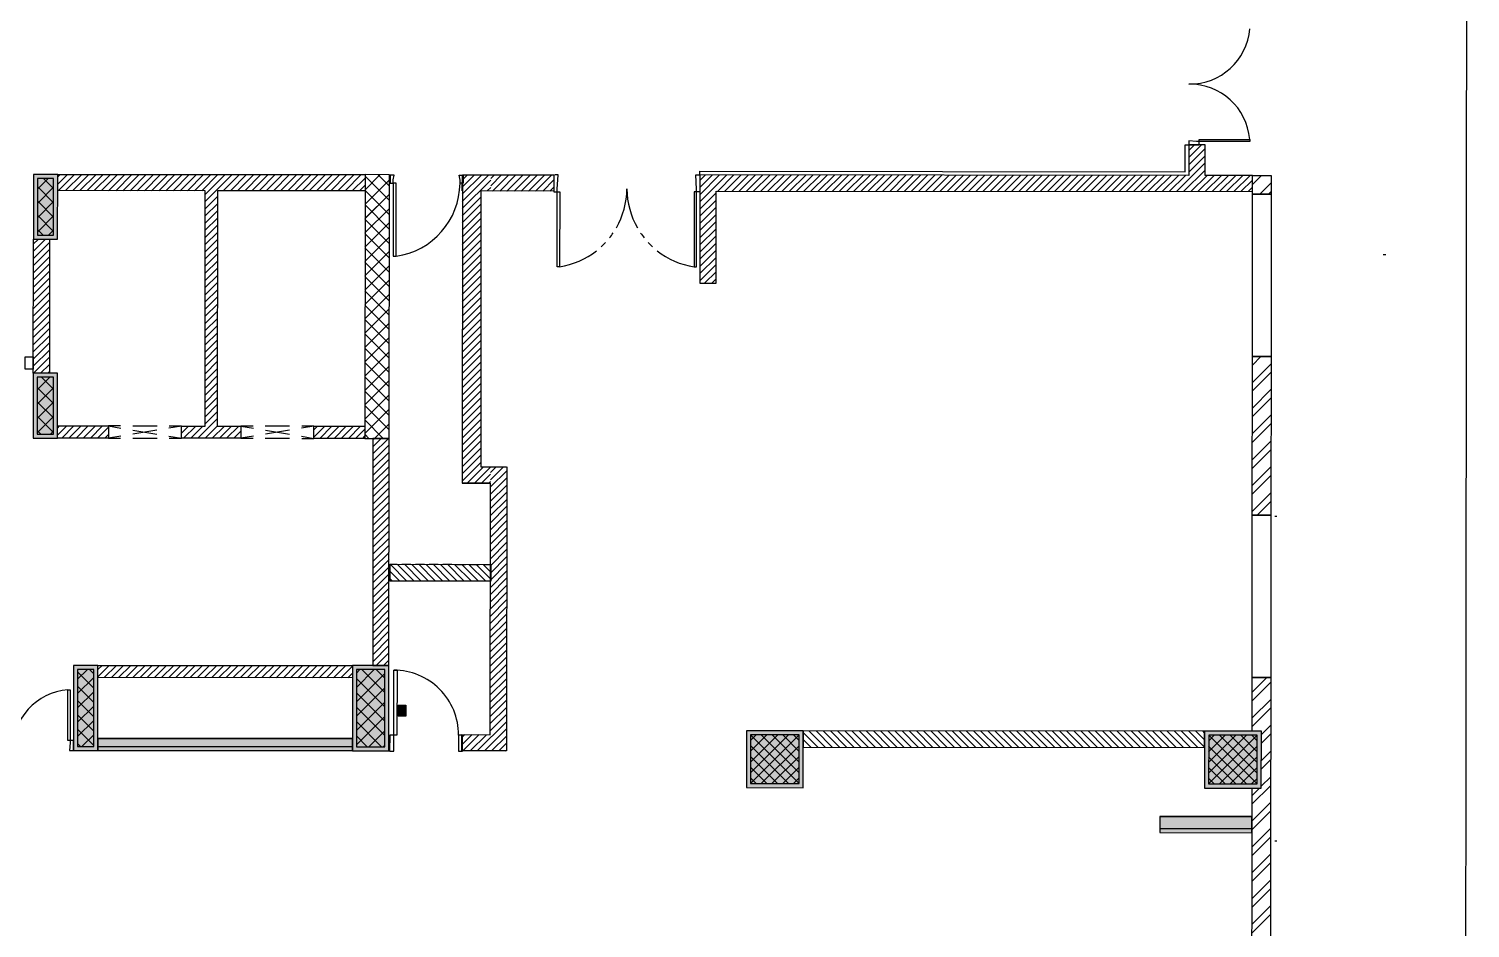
# Model space of a CAD drawing. Extents: x -957 to 3394, y -3 to 3008.
# Drawn here: x 2695 to 3394, y 437 to 873 of the extents above; entities that cross this region are included whole.
import ezdxf

# ---------------------------------------------------------------- set-up
doc = ezdxf.new("R2010")
doc.units = 0
doc.header["$MEASUREMENT"] = 0
for name, color, linetype in [('PDF_DOOR', 7, 'CONTINUOUS'), ('PDF_DOORS_SECTION', 7, 'CONTINUOUS'), ('PDF_ELEVATION_5_LIGHT', 7, 'CONTINUOUS'), ('PDF_ELEVATION_HIDDEN', 7, 'CONTINUOUS'), ('PDF_FRAMING-COLUMN', 7, 'CONTINUOUS'), ('PDF_FRAMING-COLUMN_HATCH', 7, 'CONTINUOUS'), ('PDF_FSM-PODIUM-FRAMING_-_S', 7, 'CONTINUOUS'), ('PDF_HATCH', 7, 'CONTINUOUS'), ('PDF_HATCH_-_AAC', 7, 'CONTINUOUS'), ('PDF_HATCH_-_BRICK_WALL', 7, 'CONTINUOUS'), ('PDF_I-DOOR', 7, 'CONTINUOUS'), ('PDF_I-DOOR-OPEN', 7, 'CONTINUOUS'), ('PDF_I-WALL-JAMB', 7, 'CONTINUOUS'), ('PDF_ID_FINISH_LINE', 7, 'CONTINUOUS'), ('PDF_SHREM-CAD_6_CABLE', 7, 'CONTINUOUS'), ('PDF_STAIRCASE', 7, 'CONTINUOUS'), ('PDF_TEMPLATE', 7, 'CONTINUOUS'), ('PDF_TRI_ARC-KQ_DOOR___WIND', 7, 'CONTINUOUS'), ('PDF_TRI_ARC-KQ_EQUIPMENT', 7, 'CONTINUOUS'), ('PDF_WALL', 7, 'CONTINUOUS')]:
    doc.layers.add(name, color=color, linetype=linetype)

msp = doc.modelspace()

# ---------------------------------------------------------------- linework, layer by layer
at = {"layer": 'PDF_DOOR'}
for points in [[(3287.11, 819.09, 0.393896), (3257.64, 845.91, 0.393896), (3287.16, 872.68)], [(2713.89, 552.38, 0.393896), (2687.07, 522.9, 0.393896), (2660.3, 552.42)]]:
    msp.add_lwpolyline(points, format="xyb", dxfattribs=at)
for points in [[(3257.61, 816.41), (3262.53, 816.4), (3262.53, 818.03), (3261.36, 818.03), (3257.61, 818.38)], [(3262.53, 819.11), (3287.11, 819.09), (3287.11, 818.01), (3262.53, 818.03)], [(2870.18, 801.78), (2870.18, 797.84), (2871.67, 797.84), (2871.67, 799.42), (2872.15, 801.77)], [(2871.67, 797.84), (2871.64, 762.44), (2873.1, 762.44), (2873.13, 797.84)], [(2905.58, 801.75), (2905.58, 797.81), (2904.08, 797.81), (2904.08, 799.39), (2903.61, 801.75)], [(2713.87, 527.8), (2713.89, 552.38), (2714.98, 552.38), (2714.95, 527.8)], [(2716.57, 522.88), (2716.58, 527.79), (2714.95, 527.8), (2714.95, 526.63), (2714.6, 522.88)]]:
    msp.add_lwpolyline(points, close=True, dxfattribs=at)
msp.add_arc((2867.95, 798.21), 36.13, 278.19219, 359.37345, dxfattribs=at)
at = {"layer": 'PDF_DOORS_SECTION'}
for points in [[(3299.34, 636.44), (3300.33, 636.44)], [(3299.21, 479.12), (3300.19, 479.12)]]:
    msp.add_lwpolyline(points, dxfattribs=at)
at = {"layer": 'PDF_ELEVATION_5_LIGHT'}
for points in [[(3288.46, 792.53), (3297.51, 792.52), (3297.44, 713.8), (3288.4, 713.81)], [(3288.33, 637.02), (3297.38, 637.01), (3297.31, 558.29), (3288.26, 558.3)], [(2851.87, 528.66), (2728.37, 528.77)], [(2851.87, 524.73), (2728.37, 524.84)], [(2851.86, 522.76), (2728.37, 522.87)]]:
    msp.add_lwpolyline(points, close=True, dxfattribs=at)
at = {"layer": 'PDF_ELEVATION_5_LIGHT', "color": 7}
for points in [[(2728.37, 528.77), (2728.37, 522.87), (2851.86, 522.76), (2851.87, 528.66)], [(2728.37, 528.77), (2728.37, 522.87), (2851.86, 522.76), (2851.87, 528.66)], [(3243.56, 483.1), (3288.2, 483.06), (3288.21, 490.93), (3243.57, 490.96)]]:
    msp.add_lwpolyline(points, close=True, dxfattribs=at)
at = {"layer": 'PDF_ELEVATION_5_LIGHT'}
for points in [[(3243.57, 490.96), (3288.21, 490.93)], [(3243.56, 485.06), (3288.2, 485.03)], [(3243.56, 483.1), (3288.2, 483.06)]]:
    msp.add_lwpolyline(points, dxfattribs=at)
at = {"layer": 'PDF_ELEVATION_5_LIGHT', "color": 7}
for points in [[(2728.37, 528.77), (2728.37, 522.87), (2851.87, 528.66), (2851.86, 522.76)], [(2728.37, 528.77), (2728.37, 522.87), (2851.87, 528.66), (2851.86, 522.76)], [(3243.56, 483.1), (3288.2, 483.06), (3243.57, 490.96), (3288.21, 490.93)]]:
    msp.add_solid(points, dxfattribs=at)
at = {"layer": 'PDF_ELEVATION_HIDDEN'}
for points in [[(2739.47, 680.18), (2733.57, 680.18), (2733.56, 674.29), (2739.46, 674.28)], [(2733.57, 680.18), (2739.63, 679.17)], [(2757.17, 680.16), (2745.37, 680.17)], [(2745.44, 678.19), (2757.08, 676.24)], [(2757.08, 678.18), (2745.44, 676.25)], [(2768.96, 680.15), (2762.9, 679.15)], [(2763.06, 674.26), (2768.96, 674.25), (2768.96, 680.15), (2763.07, 680.16)], [(2803.67, 680.12), (2797.77, 680.13), (2797.77, 674.23), (2803.67, 674.23)], [(2797.77, 680.13), (2803.83, 679.11)], [(2821.37, 680.11), (2809.57, 680.12)], [(2833.17, 680.1), (2827.11, 679.09)], [(2827.27, 674.2), (2833.17, 674.2), (2833.17, 680.1), (2827.27, 680.1)], [(2739.62, 675.29), (2733.56, 674.29)], [(2745.36, 674.28), (2757.16, 674.26)], [(2762.9, 675.27), (2768.96, 674.25)], [(2803.83, 675.23), (2797.77, 674.23)], [(2809.57, 674.22), (2821.37, 674.21)], [(2809.65, 678.14), (2821.29, 676.19)], [(2821.29, 678.13), (2809.65, 676.2)], [(2827.11, 675.21), (2833.16, 674.2)]]:
    msp.add_lwpolyline(points, dxfattribs=at)
at = {"layer": 'PDF_FRAMING-COLUMN'}
for points in [[(2708.91, 770.67), (2708.94, 802.13), (2697.14, 802.14), (2697.12, 770.68)], [(2706.95, 772.63), (2706.97, 800.16), (2699.11, 800.17), (2699.08, 772.64)], [(2708.83, 674.31), (2708.86, 705.77), (2697.06, 705.78), (2697.03, 674.32)], [(2706.87, 676.27), (2706.89, 703.81), (2699.02, 703.81), (2699, 676.28)], [(2716.6, 564.17), (2716.57, 522.88), (2728.37, 522.87), (2728.4, 564.16)], [(2718.57, 562.21), (2718.54, 524.84), (2726.4, 524.84), (2726.43, 562.2)], [(2851.86, 522.76), (2869.56, 522.75), (2869.6, 564.04), (2851.9, 564.06)], [(2851.86, 522.76), (2869.56, 522.75), (2869.6, 564.04), (2851.9, 564.06)], [(2853.83, 524.73), (2867.6, 524.72), (2867.63, 562.08), (2853.87, 562.09)], [(2853.83, 524.73), (2867.6, 524.72), (2867.63, 562.08), (2853.86, 562.09)], [(3042.99, 504.9), (3070.53, 504.88), (3070.55, 532.41), (3043.02, 532.43)], [(3265.21, 504.71), (3292.74, 504.69), (3292.76, 532.22), (3265.23, 532.24)], [(3044.96, 506.87), (3068.56, 506.85), (3068.58, 530.44), (3044.98, 530.46)], [(3267.18, 506.68), (3290.78, 506.66), (3290.8, 530.25), (3267.2, 530.27)]]:
    msp.add_lwpolyline(points, close=True, dxfattribs=at)
at = {"layer": 'PDF_FRAMING-COLUMN_HATCH'}
for points in [[(2699.1, 795.04), (2704.23, 800.17)], [(2702.11, 800.17), (2706.97, 795.3)], [(2857.99, 787.71), (2869.8, 799.5)], [(2857.99, 787.71), (2869.8, 799.5)], [(2858, 801.62), (2858.39, 802)], [(2858, 794.67), (2865.34, 802)], [(2858, 801.62), (2858.39, 802)], [(2858, 794.67), (2865.34, 802)], [(2858, 801.3), (2869.79, 789.5)], [(2858, 801.3), (2869.79, 789.5)], [(2864.26, 802), (2869.8, 796.45)], [(2864.26, 802), (2869.8, 796.45)], [(2699.1, 796.22), (2706.96, 788.35)], [(2699.1, 788.09), (2706.97, 795.95)], [(2857.98, 780.76), (2869.79, 792.55)], [(2857.99, 780.76), (2869.79, 792.55)], [(2858, 794.35), (2869.79, 782.54)], [(2858, 794.35), (2869.79, 782.54)], [(2699.09, 781.14), (2706.96, 789)], [(2699.1, 789.27), (2706.96, 781.39)], [(2857.98, 773.81), (2869.79, 785.6)], [(2857.98, 773.81), (2869.79, 785.6)], [(2857.99, 787.4), (2869.78, 775.59)], [(2857.99, 787.4), (2869.78, 775.59)], [(2699.08, 774.19), (2706.96, 782.04)], [(2699.09, 782.31), (2706.95, 774.44)], [(2857.97, 766.86), (2869.78, 778.64)], [(2857.97, 766.86), (2869.78, 778.64)], [(2857.98, 780.45), (2869.77, 768.64)], [(2857.98, 780.45), (2869.77, 768.64)], [(2699.09, 775.36), (2701.81, 772.64)], [(2704.49, 772.64), (2706.95, 775.09)], [(2857.97, 759.9), (2869.78, 771.69)], [(2857.97, 759.9), (2869.78, 771.69)], [(2857.98, 773.49), (2869.77, 761.68)], [(2857.98, 773.49), (2869.77, 761.68)], [(2857.96, 752.95), (2869.77, 764.74)], [(2857.96, 752.95), (2869.77, 764.74)], [(2857.97, 766.54), (2869.76, 754.73)], [(2857.97, 766.54), (2869.76, 754.73)], [(2857.95, 746), (2869.76, 757.79)], [(2857.96, 746), (2869.76, 757.79)], [(2857.97, 759.59), (2869.76, 747.78)], [(2857.97, 759.59), (2869.76, 747.78)], [(2857.95, 739.04), (2869.76, 750.83)], [(2857.95, 739.04), (2869.76, 750.83)], [(2857.96, 752.64), (2869.75, 740.83)], [(2857.96, 752.64), (2869.75, 740.83)], [(2857.94, 732.09), (2869.75, 743.88)], [(2857.94, 732.09), (2869.75, 743.88)], [(2857.95, 745.68), (2869.74, 733.87)], [(2857.95, 745.68), (2869.74, 733.87)], [(2857.94, 725.14), (2869.75, 736.93)], [(2857.94, 725.14), (2869.75, 736.93)], [(2857.95, 738.73), (2869.74, 726.92)], [(2857.95, 738.73), (2869.74, 726.92)], [(2857.93, 718.19), (2869.74, 729.98)], [(2857.93, 718.19), (2869.74, 729.98)], [(2857.94, 731.78), (2869.73, 719.97)], [(2857.94, 731.78), (2869.73, 719.97)], [(2857.93, 711.23), (2869.73, 723.02)], [(2857.93, 711.23), (2869.73, 723.02)], [(2857.94, 724.83), (2869.73, 713.02)], [(2857.94, 724.83), (2869.73, 713.02)], [(2857.92, 704.28), (2869.73, 716.07)], [(2857.92, 704.28), (2869.73, 716.07)], [(2857.93, 717.87), (2869.72, 706.06)], [(2857.93, 717.87), (2869.72, 706.06)], [(2857.91, 697.33), (2869.72, 709.12)], [(2857.91, 697.33), (2869.72, 709.12)], [(2857.92, 710.92), (2869.71, 699.11)], [(2857.93, 710.92), (2869.71, 699.11)], [(2699.02, 697.71), (2705.13, 703.81)], [(2701.05, 703.81), (2706.89, 697.96)], [(2857.91, 690.38), (2869.72, 702.17)], [(2857.91, 690.38), (2869.72, 702.17)], [(2857.92, 703.97), (2869.71, 692.16)], [(2857.92, 703.97), (2869.71, 692.16)], [(2699.01, 690.75), (2706.89, 698.61)], [(2699.02, 698.88), (2706.88, 691.01)], [(2857.9, 683.42), (2869.71, 695.21)], [(2857.9, 683.42), (2869.71, 695.21)], [(2857.91, 697.01), (2869.7, 685.21)], [(2857.91, 697.01), (2869.7, 685.21)], [(2699.01, 691.93), (2706.87, 684.06)], [(2699.01, 683.8), (2706.88, 691.66)], [(2857.9, 676.47), (2869.71, 688.26)], [(2857.9, 676.47), (2869.7, 688.26)], [(2857.91, 690.06), (2869.7, 678.25)], [(2857.91, 690.06), (2869.7, 678.25)], [(2699, 676.85), (2706.87, 684.71)], [(2699.01, 684.98), (2706.87, 677.1)], [(2857.9, 683.11), (2866.82, 674.17)], [(2857.9, 683.11), (2866.82, 674.17)], [(2862.55, 674.17), (2869.7, 681.31)], [(2862.55, 674.17), (2869.7, 681.31)], [(2699, 678.02), (2700.74, 676.28)], [(2705.39, 676.28), (2706.87, 677.76)], [(2857.9, 676.16), (2859.87, 674.18)], [(2857.9, 676.16), (2859.87, 674.18)], [(2869.51, 674.17), (2869.69, 674.35)], [(2869.51, 674.17), (2869.69, 674.35)], [(2718.56, 557.44), (2723.33, 562.2)], [(2718.57, 561.01), (2726.43, 553.13)], [(2724.32, 562.2), (2726.43, 560.08)], [(2853.85, 546.52), (2867.63, 560.27)], [(2853.85, 546.52), (2867.63, 560.27)], [(2853.86, 560.42), (2855.53, 562.09)], [(2853.86, 560.42), (2855.53, 562.09)], [(2853.86, 553.47), (2862.48, 562.08)], [(2853.86, 553.47), (2862.48, 562.08)], [(2856.52, 562.09), (2867.62, 550.97)], [(2856.52, 562.09), (2867.62, 550.97)], [(2863.47, 562.08), (2867.63, 557.92)], [(2863.47, 562.08), (2867.63, 557.92)], [(2718.56, 550.49), (2726.43, 558.35)], [(2718.56, 554.05), (2726.42, 546.18)], [(2853.85, 539.57), (2867.62, 553.32)], [(2853.85, 539.57), (2867.62, 553.32)], [(2853.86, 557.79), (2867.62, 544.02)], [(2853.86, 557.79), (2867.61, 544.02)], [(2718.55, 543.54), (2726.43, 551.4)], [(2718.56, 547.1), (2726.42, 539.23)], [(2853.84, 532.61), (2867.62, 546.37)], [(2853.84, 532.61), (2867.62, 546.37)], [(2853.86, 550.84), (2867.61, 537.06)], [(2853.86, 550.84), (2867.61, 537.06)], [(2718.55, 536.59), (2726.42, 544.44)], [(2718.55, 540.15), (2726.41, 532.27)], [(2853.83, 525.66), (2867.61, 539.41)], [(2853.83, 525.66), (2867.61, 539.41)], [(2853.85, 543.89), (2867.6, 530.11)], [(2853.85, 543.89), (2867.6, 530.11)], [(2718.54, 529.63), (2726.41, 537.49)], [(2718.54, 533.19), (2726.4, 525.32)], [(2853.84, 536.93), (2866.04, 524.72)], [(2853.84, 536.93), (2866.04, 524.72)], [(2859.85, 524.72), (2867.61, 532.46)], [(2859.85, 524.72), (2867.6, 532.46)], [(2718.54, 526.24), (2719.94, 524.84)], [(2720.7, 524.84), (2726.41, 530.54)], [(2853.84, 529.98), (2859.09, 524.72)], [(2853.84, 529.98), (2859.09, 524.72)], [(2866.8, 524.72), (2867.6, 525.51)], [(2866.8, 524.72), (2867.6, 525.51)], [(3044.96, 506.87), (3068.58, 530.44)], [(3044.97, 517.29), (3058.15, 530.45)], [(3044.97, 512.08), (3063.37, 530.45)], [(3044.98, 527.72), (3047.72, 530.46)], [(3044.98, 522.51), (3052.94, 530.46)], [(3068.56, 506.85), (3044.98, 530.46)], [(3063.35, 506.85), (3044.98, 525.25)], [(3050.18, 506.86), (3068.58, 525.23)], [(3068.57, 512.06), (3050.2, 530.46)], [(3068.57, 517.27), (3055.41, 530.45)], [(3068.57, 522.49), (3060.63, 530.45)], [(3068.58, 527.7), (3065.84, 530.45)], [(3267.18, 511.89), (3285.58, 530.26)], [(3267.18, 506.68), (3290.8, 530.25)], [(3267.19, 522.32), (3275.15, 530.27)], [(3267.19, 517.1), (3280.37, 530.26)], [(3285.56, 506.66), (3267.19, 525.06)], [(3267.2, 527.53), (3269.94, 530.27)], [(3290.78, 506.66), (3267.2, 530.27)], [(3272.39, 506.67), (3290.79, 525.04)], [(3290.78, 511.87), (3272.41, 530.27)], [(3290.79, 517.08), (3277.63, 530.26)], [(3290.79, 522.3), (3282.84, 530.26)], [(3290.79, 527.51), (3288.06, 530.26)], [(3058.13, 506.85), (3044.97, 520.03)], [(3055.39, 506.86), (3068.57, 520.01)], [(3280.35, 506.66), (3267.19, 519.84)], [(3277.61, 506.67), (3290.79, 519.82)], [(3052.92, 506.86), (3044.97, 514.82)], [(3060.61, 506.85), (3068.57, 514.8)], [(3275.13, 506.67), (3267.19, 514.63)], [(3282.82, 506.66), (3290.78, 514.61)], [(3047.7, 506.86), (3044.97, 509.61)], [(3065.82, 506.85), (3068.56, 509.59)], [(3269.92, 506.67), (3267.18, 509.42)], [(3288.04, 506.66), (3290.78, 509.4)]]:
    msp.add_lwpolyline(points, dxfattribs=at)
for points in [[(2708.91, 770.67), (2708.94, 802.13), (2697.12, 770.68), (2697.14, 802.14)], [(2706.95, 772.63), (2706.97, 800.16), (2699.08, 772.64), (2699.11, 800.17)], [(2708.83, 674.31), (2708.86, 705.77), (2697.03, 674.32), (2697.06, 705.78)], [(2706.87, 676.27), (2706.89, 703.81), (2699, 676.28), (2699.02, 703.81)], [(2716.6, 564.17), (2716.57, 522.88), (2728.4, 564.16), (2728.37, 522.87)], [(2718.57, 562.21), (2718.54, 524.84), (2726.43, 562.2), (2726.4, 524.84)], [(2851.86, 522.76), (2869.56, 522.75), (2851.9, 564.06), (2869.6, 564.04)], [(2851.86, 522.76), (2869.56, 522.75), (2851.9, 564.06), (2869.6, 564.04)], [(2853.83, 524.73), (2867.6, 524.72), (2853.87, 562.09), (2867.63, 562.08)], [(2853.83, 524.73), (2867.6, 524.72), (2853.86, 562.09), (2867.63, 562.08)], [(3042.99, 504.9), (3070.53, 504.88), (3043.02, 532.43), (3070.55, 532.41)], [(3265.21, 504.71), (3292.74, 504.69), (3265.23, 532.24), (3292.76, 532.22)], [(3044.96, 506.87), (3068.56, 506.85), (3044.98, 530.46), (3068.58, 530.44)], [(3267.18, 506.68), (3290.78, 506.66), (3267.2, 530.27), (3290.8, 530.25)]]:
    msp.add_solid(points, dxfattribs=at)
at = {"layer": 'PDF_FSM-PODIUM-FRAMING_-_S'}
msp.add_lwpolyline([(2857.89, 674.18), (2869.69, 674.17), (2869.8, 801.99), (2858, 802)], close=True, dxfattribs=at)
msp.add_lwpolyline([(2857.89, 674.18), (2869.69, 674.17), (2869.8, 801.99), (2858, 802)], close=True, dxfattribs=at)
at = {"layer": 'PDF_HATCH'}
for points in [[(2708.94, 800.88), (2710.19, 802.13)], [(2708.94, 797.41), (2713.66, 802.13)], [(2709.27, 794.26), (2717.14, 802.12)], [(2712.74, 794.26), (2720.62, 802.12)], [(2716.22, 794.26), (2724.09, 802.12)], [(2719.7, 794.25), (2727.57, 802.11)], [(2723.17, 794.25), (2731.05, 802.11)], [(2726.65, 794.25), (2734.52, 802.11)], [(2730.12, 794.25), (2738, 802.1)], [(2733.6, 794.24), (2741.47, 802.1)], [(2737.08, 794.24), (2744.95, 802.1)], [(2740.55, 794.24), (2748.43, 802.1)], [(2744.03, 794.23), (2751.9, 802.09)], [(2747.51, 794.23), (2755.38, 802.09)], [(2750.98, 794.23), (2758.86, 802.09)], [(2754.46, 794.22), (2762.33, 802.08)], [(2757.94, 794.22), (2765.81, 802.08)], [(2761.41, 794.22), (2769.28, 802.08)], [(2764.89, 794.22), (2772.76, 802.07)], [(2768.36, 794.21), (2776.24, 802.07)], [(2771.84, 794.21), (2779.71, 802.07)], [(2775.32, 794.21), (2783.19, 802.07)], [(2778.79, 794.2), (2786.67, 802.06)], [(2780.51, 792.45), (2790.14, 802.06)], [(2780.51, 788.97), (2793.62, 802.06)], [(2789.22, 794.19), (2797.1, 802.05)], [(2792.7, 794.19), (2800.57, 802.05)], [(2796.18, 794.19), (2804.05, 802.05)], [(2799.65, 794.19), (2807.52, 802.05)], [(2803.13, 794.18), (2811, 802.04)], [(2806.6, 794.18), (2814.48, 802.04)], [(2810.08, 794.18), (2817.95, 802.04)], [(2813.56, 794.17), (2821.43, 802.03)], [(2817.03, 794.17), (2824.91, 802.03)], [(2820.51, 794.17), (2828.38, 802.03)], [(2823.99, 794.17), (2831.86, 802.02)], [(2827.46, 794.16), (2835.34, 802.02)], [(2830.94, 794.16), (2838.81, 802.02)], [(2834.41, 794.16), (2842.29, 802.02)], [(2837.89, 794.15), (2845.76, 802.01)], [(2841.37, 794.15), (2849.24, 802.01)], [(2844.84, 794.15), (2852.72, 802.01)], [(2848.32, 794.14), (2856.19, 802)], [(2851.8, 794.14), (2858, 800.34)], [(2905.18, 785.56), (2918.96, 799.32)], [(2905.19, 795.99), (2911.17, 801.96)], [(2905.19, 792.52), (2914.64, 801.95)], [(2905.19, 789.04), (2918.12, 801.95)], [(2905.2, 799.47), (2907.69, 801.96)], [(2918.96, 800.12), (2920.79, 801.95)], [(2918.96, 796.64), (2924.27, 801.95)], [(2919.87, 794.08), (2927.75, 801.94)], [(2923.35, 794.08), (2931.22, 801.94)], [(2926.83, 794.08), (2934.7, 801.94)], [(2930.3, 794.07), (2938.18, 801.93)], [(2933.78, 794.07), (2941.65, 801.93)], [(2937.26, 794.07), (2945.13, 801.93)], [(2940.73, 794.07), (2948.61, 801.92)], [(2944.21, 794.06), (2949.64, 799.48)], [(2780.51, 785.5), (2786.41, 791.39)], [(2855.27, 794.14), (2858, 796.86)], [(2905.18, 782.09), (2914.24, 791.12)], [(2917.2, 794.09), (2918.96, 795.84)], [(2947.69, 794.06), (2949.64, 796.01)], [(2780.5, 778.54), (2786.41, 784.44)], [(2780.51, 782.02), (2786.41, 787.91)], [(2905.18, 778.61), (2914.23, 787.65)], [(2905.18, 775.13), (2914.23, 784.17)], [(2780.5, 775.07), (2786.4, 780.96)], [(2780.5, 771.59), (2786.4, 777.48)], [(2905.17, 771.66), (2914.23, 780.7)], [(2905.17, 768.18), (2914.22, 777.22)], [(2697.11, 768.24), (2699.55, 770.67)], [(2697.11, 764.76), (2703.03, 770.67)], [(2697.11, 761.28), (2704.98, 769.14)], [(2780.49, 768.11), (2786.4, 774.01)], [(2780.49, 764.64), (2786.4, 770.53)], [(2905.16, 761.23), (2914.22, 770.27)], [(2905.17, 764.7), (2914.22, 773.74)], [(2697.1, 757.81), (2704.98, 765.67)], [(2697.1, 754.33), (2704.97, 762.19)], [(2780.48, 757.68), (2786.39, 763.58)], [(2780.49, 761.16), (2786.39, 767.06)], [(2905.16, 757.75), (2914.21, 766.79)], [(2905.16, 754.28), (2914.21, 763.31)], [(2697.1, 750.86), (2704.97, 758.71)], [(2697.1, 747.38), (2704.97, 755.24)], [(2780.48, 754.21), (2786.39, 760.1)], [(2780.48, 750.73), (2786.38, 756.63)], [(2905.15, 750.8), (2914.21, 759.84)], [(2905.15, 747.32), (2914.21, 756.36)], [(2697.09, 743.9), (2704.97, 751.76)], [(2697.09, 740.43), (2704.96, 748.29)], [(2780.47, 743.78), (2786.38, 749.67)], [(2780.48, 747.26), (2786.38, 753.15)], [(2905.15, 743.85), (2914.2, 752.89)], [(2905.15, 740.37), (2914.2, 749.41)], [(2697.08, 733.47), (2704.96, 741.33)], [(2697.09, 736.95), (2704.96, 744.81)], [(2780.47, 740.3), (2786.37, 746.2)], [(2780.47, 736.83), (2786.37, 742.72)], [(2905.14, 736.89), (2914.2, 745.93)], [(2905.14, 733.42), (2914.19, 742.46)], [(2697.08, 730), (2704.95, 737.86)], [(2697.08, 726.52), (2704.95, 734.38)], [(2780.46, 733.35), (2786.37, 739.25)], [(2780.46, 729.87), (2786.37, 735.77)], [(2905.13, 726.47), (2914.19, 735.5)], [(2905.14, 729.94), (2914.19, 738.98)], [(2697.07, 723.04), (2704.95, 730.9)], [(2697.07, 719.57), (2704.94, 727.43)], [(2780.46, 726.4), (2786.36, 732.29)], [(2780.46, 722.92), (2786.36, 728.82)], [(2905.13, 722.99), (2914.18, 732.03)], [(2905.13, 719.51), (2914.18, 728.55)], [(2697.07, 716.09), (2704.94, 723.95)], [(2697.07, 712.62), (2704.94, 720.48)], [(2780.45, 719.45), (2786.36, 725.34)], [(2780.45, 715.97), (2786.35, 721.86)], [(2905.12, 712.56), (2914.18, 721.6)], [(2905.13, 716.04), (2914.18, 725.07)], [(2697.06, 709.14), (2704.94, 717)], [(2697.18, 705.78), (2704.93, 713.52)], [(2780.44, 709.02), (2786.35, 714.91)], [(2780.45, 712.49), (2786.35, 718.39)], [(2905.12, 709.08), (2914.17, 718.12)], [(2905.12, 705.61), (2914.17, 714.65)], [(2700.65, 705.78), (2704.93, 710.05)], [(2704.13, 705.77), (2704.93, 706.57)], [(2780.44, 705.54), (2786.34, 711.43)], [(2780.44, 702.06), (2786.34, 707.96)], [(2905.11, 702.13), (2914.17, 711.17)], [(2905.11, 698.65), (2914.16, 707.69)], [(2780.43, 698.59), (2786.34, 704.48)], [(2780.43, 695.11), (2786.34, 701.01)], [(2905.1, 691.7), (2914.16, 700.74)], [(2905.11, 695.18), (2914.16, 704.22)], [(2780.43, 691.63), (2786.33, 697.53)], [(2780.43, 688.16), (2786.33, 694.05)], [(2905.1, 688.23), (2914.15, 697.26)], [(2905.1, 684.75), (2914.15, 693.79)], [(2780.42, 684.68), (2786.33, 690.58)], [(2780.42, 681.21), (2786.32, 687.1)], [(2905.09, 677.8), (2914.15, 686.83)], [(2905.1, 681.27), (2914.15, 690.31)], [(2708.83, 675.74), (2713.31, 680.2)], [(2708.84, 679.21), (2709.83, 680.2)], [(2710.88, 674.31), (2716.78, 680.2)], [(2714.36, 674.3), (2720.26, 680.2)], [(2717.83, 674.3), (2723.74, 680.19)], [(2721.31, 674.3), (2727.21, 680.19)], [(2724.79, 674.29), (2730.69, 680.19)], [(2728.26, 674.29), (2733.57, 679.59)], [(2768.96, 676.71), (2772.4, 680.15)], [(2769.98, 674.25), (2775.88, 680.15)], [(2773.45, 674.25), (2779.36, 680.15)], [(2776.93, 674.25), (2786.32, 683.62)], [(2780.41, 674.25), (2786.32, 680.15)], [(2783.88, 674.24), (2789.79, 680.14)], [(2787.36, 674.24), (2793.26, 680.13)], [(2790.83, 674.24), (2796.74, 680.13)], [(2833.17, 678.29), (2834.98, 680.1)], [(2833.17, 674.82), (2838.45, 680.09)], [(2836.03, 674.2), (2841.93, 680.09)], [(2839.5, 674.19), (2845.41, 680.09)], [(2842.98, 674.19), (2848.88, 680.09)], [(2846.46, 674.19), (2852.36, 680.08)], [(2849.93, 674.19), (2855.84, 680.08)], [(2853.41, 674.18), (2857.9, 678.66)], [(2905.09, 674.32), (2906.87, 676.1), (2914.14, 683.36)], [(2905.09, 670.84), (2910.35, 676.1), (2914.14, 679.88)], [(2731.74, 674.29), (2733.56, 676.11)], [(2794.31, 674.23), (2797.77, 677.69)], [(2856.89, 674.18), (2857.89, 675.19)], [(2905.08, 667.37), (2913.83, 676.1), (2914.14, 676.41)], [(2905.08, 663.89), (2914.13, 672.93)], [(2905.07, 656.94), (2914.13, 665.98)], [(2905.08, 660.41), (2914.13, 669.45)], [(2905.07, 653.46), (2914.13, 662.5)], [(2907.59, 652.5), (2915.46, 660.36)], [(2911.07, 652.5), (2918.84, 660.26)], [(2918.84, 657.59), (2921.61, 660.36)], [(2918.84, 654.11), (2925.09, 660.35)], [(2918.84, 650.64), (2926.71, 658.5)], [(2914.54, 652.5), (2918.84, 656.79)], [(2918.02, 652.49), (2918.84, 653.31)], [(2918.83, 647.16), (2926.71, 655.02)], [(2918.83, 643.68), (2926.7, 651.54)], [(2918.82, 636.73), (2926.7, 644.59)], [(2918.83, 640.21), (2926.7, 648.07)], [(2918.82, 633.26), (2926.69, 641.11)], [(2918.82, 629.78), (2926.69, 637.64)], [(2918.81, 626.3), (2926.69, 634.16)], [(2918.81, 622.83), (2926.68, 630.69)], [(2918.81, 619.35), (2926.68, 627.21)], [(2918.81, 615.87), (2926.68, 623.73)], [(2918.8, 612.4), (2926.68, 620.26)], [(2918.8, 608.92), (2926.67, 616.78)], [(2874.67, 605.12), (2870.02, 609.78)], [(2878.15, 605.12), (2870.29, 612.99)], [(2881.63, 605.11), (2873.77, 612.99)], [(2885.1, 605.11), (2877.24, 612.98)], [(2888.58, 605.11), (2880.72, 612.98)], [(2892.06, 605.11), (2884.2, 612.98)], [(2895.53, 605.1), (2887.67, 612.98)], [(2899.01, 605.1), (2891.15, 612.97)], [(2902.48, 605.1), (2894.63, 612.97)], [(2905.96, 605.09), (2898.1, 612.97)], [(2909.44, 605.09), (2901.58, 612.96)], [(2912.91, 605.09), (2905.05, 612.96)], [(2916.39, 605.08), (2908.53, 612.96)], [(2919.18, 605.77), (2912.01, 612.95)], [(2919.18, 609.25), (2915.48, 612.95)], [(2918.79, 601.97), (2926.67, 609.83)], [(2918.8, 605.44), (2926.67, 613.3)], [(2919.18, 612.72), (2918.96, 612.95)], [(2871.2, 605.12), (2870.02, 606.31)], [(2918.79, 598.49), (2926.66, 606.35)], [(2918.79, 595.02), (2926.66, 602.88)], [(2918.78, 591.54), (2926.66, 599.4)], [(2918.78, 588.06), (2926.65, 595.92)], [(2918.78, 584.59), (2926.65, 592.45)], [(2918.78, 581.11), (2926.65, 588.97)], [(2918.77, 577.63), (2926.65, 585.49)], [(2918.77, 574.16), (2926.64, 582.02)], [(2918.76, 567.21), (2926.64, 575.06)], [(2918.77, 570.68), (2926.64, 578.54)], [(2918.76, 563.73), (2926.63, 571.59)], [(2918.76, 560.25), (2926.63, 568.11)], [(2728.4, 562.13), (2730.43, 564.16)], [(2728.4, 558.66), (2733.91, 564.16)], [(2731.48, 558.26), (2737.39, 564.16)], [(2734.96, 558.26), (2740.86, 564.15)], [(2738.43, 558.26), (2744.34, 564.15)], [(2741.91, 558.25), (2747.82, 564.15)], [(2745.39, 558.25), (2751.29, 564.15)], [(2748.86, 558.25), (2754.77, 564.14)], [(2752.34, 558.24), (2758.24, 564.14)], [(2755.82, 558.24), (2761.72, 564.14)], [(2759.29, 558.24), (2765.2, 564.13)], [(2762.77, 558.24), (2768.67, 564.13)], [(2766.25, 558.23), (2772.15, 564.13)], [(2769.72, 558.23), (2775.63, 564.12)], [(2773.2, 558.23), (2779.1, 564.12)], [(2776.67, 558.22), (2782.58, 564.12)], [(2780.15, 558.22), (2786.06, 564.12)], [(2783.63, 558.22), (2789.53, 564.11)], [(2787.1, 558.22), (2793.01, 564.11)], [(2790.58, 558.21), (2796.48, 564.11)], [(2794.06, 558.21), (2799.96, 564.1)], [(2797.53, 558.21), (2803.44, 564.1)], [(2801.01, 558.2), (2806.91, 564.1)], [(2804.49, 558.2), (2810.39, 564.09)], [(2807.96, 558.2), (2813.87, 564.09)], [(2811.44, 558.19), (2817.34, 564.09)], [(2814.91, 558.19), (2820.82, 564.09)], [(2818.39, 558.19), (2824.3, 564.08)], [(2821.87, 558.19), (2827.77, 564.08)], [(2825.34, 558.18), (2831.25, 564.08)], [(2828.82, 558.18), (2834.72, 564.07)], [(2832.3, 558.18), (2838.2, 564.07)], [(2835.77, 558.17), (2841.68, 564.07)], [(2839.25, 558.17), (2845.15, 564.06)], [(2842.72, 558.17), (2848.63, 564.06)], [(2846.2, 558.16), (2851.9, 563.85)], [(2849.68, 558.16), (2851.9, 560.38)], [(2918.75, 556.78), (2926.63, 564.64)], [(2918.75, 553.3), (2926.62, 561.16)], [(2918.75, 549.82), (2926.62, 557.68)], [(2918.75, 546.35), (2926.62, 554.21)], [(2918.74, 542.87), (2926.62, 550.73)], [(2918.74, 539.39), (2926.61, 547.25)], [(2918.73, 532.44), (2926.61, 540.3)], [(2918.74, 535.92), (2926.61, 543.78)], [(2912.47, 522.71), (2926.6, 536.82)], [(2915.94, 522.71), (2926.6, 533.35)], [(3077.65, 524.54), (3070.55, 531.65)], [(3081.13, 524.53), (3073.27, 532.41)], [(3084.6, 524.53), (3076.74, 532.4)], [(3088.08, 524.53), (3080.22, 532.4)], [(3091.55, 524.52), (3083.69, 532.4)], [(3095.03, 524.52), (3087.17, 532.39)], [(3098.51, 524.52), (3090.65, 532.39)], [(3101.98, 524.51), (3094.12, 532.39)], [(3105.46, 524.51), (3097.6, 532.38)], [(3108.94, 524.51), (3101.08, 532.38)], [(3112.41, 524.51), (3104.55, 532.38)], [(3115.89, 524.5), (3108.03, 532.38)], [(3119.36, 524.5), (3111.51, 532.37)], [(3122.84, 524.5), (3114.98, 532.37)], [(3126.32, 524.49), (3118.46, 532.37)], [(3129.79, 524.49), (3121.93, 532.36)], [(3133.27, 524.49), (3125.41, 532.36)], [(3136.75, 524.48), (3128.89, 532.36)], [(3140.22, 524.48), (3132.36, 532.35)], [(3143.7, 524.48), (3135.84, 532.35)], [(3147.18, 524.48), (3139.32, 532.35)], [(3150.65, 524.47), (3142.79, 532.35)], [(3154.13, 524.47), (3146.27, 532.34)], [(3157.6, 524.47), (3149.75, 532.34)], [(3161.08, 524.46), (3153.22, 532.34)], [(3164.56, 524.46), (3156.7, 532.33)], [(3168.03, 524.46), (3160.17, 532.33)], [(3171.51, 524.45), (3163.65, 532.33)], [(3174.99, 524.45), (3167.13, 532.32)], [(3178.46, 524.45), (3170.6, 532.32)], [(3181.94, 524.45), (3174.08, 532.32)], [(3185.42, 524.44), (3177.56, 532.32)], [(3188.89, 524.44), (3181.03, 532.31)], [(3192.37, 524.44), (3184.51, 532.31)], [(3195.84, 524.43), (3187.98, 532.31)], [(3199.32, 524.43), (3191.46, 532.3)], [(3202.8, 524.43), (3194.94, 532.3)], [(3206.27, 524.43), (3198.41, 532.3)], [(3209.75, 524.42), (3201.89, 532.3)], [(3213.23, 524.42), (3205.37, 532.29)], [(3216.7, 524.42), (3208.84, 532.29)], [(3220.18, 524.41), (3212.32, 532.29)], [(3223.66, 524.41), (3215.8, 532.28)], [(3227.13, 524.41), (3219.27, 532.28)], [(3230.61, 524.4), (3222.75, 532.28)], [(3234.08, 524.4), (3226.22, 532.27)], [(3237.56, 524.4), (3229.7, 532.27)], [(3241.04, 524.4), (3233.18, 532.27)], [(3244.51, 524.39), (3236.65, 532.27)], [(3247.99, 524.39), (3240.13, 532.26)], [(3251.47, 524.39), (3243.61, 532.26)], [(3254.94, 524.38), (3247.08, 532.26)], [(3258.42, 524.38), (3250.56, 532.25)], [(3261.89, 524.38), (3254.04, 532.25)], [(3265.23, 524.52), (3257.51, 532.25)], [(3265.23, 527.99), (3260.99, 532.24)], [(3265.23, 531.47), (3264.46, 532.24)], [(2904.96, 525.64), (2909.91, 530.58)], [(2904.97, 529.12), (2906.43, 530.58)], [(2905.51, 522.72), (2913.39, 530.58)], [(2908.99, 522.71), (2916.86, 530.57)], [(2919.42, 522.7), (2926.6, 529.87)], [(2922.89, 522.7), (2926.6, 526.4)], [(3070.7, 524.54), (3070.54, 524.69)], [(3074.17, 524.54), (3070.55, 528.17)], [(2926.37, 522.7), (2926.59, 522.92)]]:
    msp.add_lwpolyline(points, dxfattribs=at)
for points in [[(2865.87, 674.17), (2861.82, 670.14)], [(2869.34, 674.17), (2861.82, 666.66)], [(2862.39, 674.17), (2861.83, 673.61)], [(2869.69, 667.57), (2861.81, 659.71)], [(2869.69, 671.04), (2861.82, 663.18)], [(2869.68, 664.09), (2861.81, 656.23)], [(2869.68, 660.61), (2861.81, 652.75)], [(2869.68, 653.66), (2861.8, 645.8)], [(2869.67, 650.19), (2861.8, 642.33)], [(2869.68, 657.14), (2861.81, 649.28)], [(2869.67, 643.23), (2861.79, 635.37)], [(2869.67, 646.71), (2861.8, 638.85)], [(2869.66, 639.76), (2861.79, 631.9)], [(2869.66, 636.28), (2861.79, 628.42)], [(2869.66, 632.8), (2861.78, 624.94)], [(2869.65, 629.33), (2861.78, 621.47)], [(2869.65, 625.85), (2861.78, 617.99)], [(2869.65, 622.37), (2861.78, 614.52)], [(2869.65, 618.9), (2861.77, 611.04)], [(2869.64, 615.42), (2861.77, 607.56)], [(2869.64, 608.47), (2861.76, 600.61)], [(2869.64, 611.95), (2861.77, 604.09)], [(2869.63, 604.99), (2861.76, 597.13)], [(2869.63, 601.52), (2861.76, 593.66)], [(2869.63, 598.04), (2861.75, 590.18)], [(2869.62, 594.56), (2861.75, 586.7)], [(2869.62, 591.09), (2861.75, 583.23)], [(2869.62, 587.61), (2861.75, 579.75)], [(2869.62, 584.13), (2861.74, 576.28)], [(2869.61, 580.66), (2861.74, 572.8)], [(2869.61, 573.71), (2861.73, 565.85)], [(2869.61, 577.18), (2861.74, 569.32)], [(2869.6, 570.23), (2863.41, 564.05)], [(2869.6, 566.75), (2866.89, 564.05)]]:
    msp.add_lwpolyline(points, close=True, dxfattribs=at)
at = {"layer": 'PDF_HATCH_-_AAC'}
for points in [[(3257.6, 806.76), (3265.48, 814.62)], [(3257.6, 803.29), (3265.47, 811.15)], [(3257.61, 813.72), (3260.3, 816.41)], [(3257.61, 810.24), (3263.78, 816.4)], [(3251.58, 793.8), (3265.47, 807.67)], [(3255.05, 793.8), (3265.47, 804.19)], [(3020.43, 795.77), (3026.53, 801.86)], [(3020.43, 792.29), (3030.01, 801.85)], [(3020.43, 788.81), (3033.49, 801.85)], [(3020.44, 799.24), (3023.06, 801.86)], [(3029.09, 793.99), (3036.96, 801.85)], [(3032.57, 793.99), (3040.44, 801.85)], [(3036.04, 793.98), (3043.92, 801.84)], [(3039.52, 793.98), (3047.39, 801.84)], [(3043, 793.98), (3050.87, 801.84)], [(3046.47, 793.97), (3054.34, 801.83)], [(3049.95, 793.97), (3057.82, 801.83)], [(3053.42, 793.97), (3061.3, 801.83)], [(3056.9, 793.97), (3064.77, 801.83)], [(3060.38, 793.96), (3068.25, 801.82)], [(3063.85, 793.96), (3071.73, 801.82)], [(3067.33, 793.96), (3075.2, 801.82)], [(3070.81, 793.95), (3078.68, 801.81)], [(3074.28, 793.95), (3082.16, 801.81)], [(3077.76, 793.95), (3085.63, 801.81)], [(3081.24, 793.95), (3089.11, 801.8)], [(3084.71, 793.94), (3092.58, 801.8)], [(3088.19, 793.94), (3096.06, 801.8)], [(3091.66, 793.94), (3099.54, 801.8)], [(3095.14, 793.93), (3103.01, 801.79)], [(3098.62, 793.93), (3106.49, 801.79)], [(3102.09, 793.93), (3109.97, 801.79)], [(3105.57, 793.92), (3113.44, 801.78)], [(3109.05, 793.92), (3116.92, 801.78)], [(3112.52, 793.92), (3120.39, 801.78)], [(3116, 793.92), (3123.87, 801.77)], [(3119.47, 793.91), (3127.35, 801.77)], [(3122.95, 793.91), (3130.82, 801.77)], [(3126.43, 793.91), (3134.3, 801.77)], [(3129.9, 793.9), (3137.78, 801.76)], [(3133.38, 793.9), (3141.25, 801.76)], [(3136.86, 793.9), (3144.73, 801.76)], [(3140.33, 793.89), (3148.21, 801.75)], [(3143.81, 793.89), (3151.68, 801.75)], [(3147.29, 793.89), (3155.16, 801.75)], [(3150.76, 793.89), (3158.63, 801.74)], [(3154.24, 793.88), (3162.11, 801.74)], [(3157.71, 793.88), (3165.59, 801.74)], [(3161.19, 793.88), (3169.06, 801.74)], [(3164.67, 793.87), (3172.54, 801.73)], [(3168.14, 793.87), (3176.02, 801.73)], [(3171.62, 793.87), (3179.49, 801.73)], [(3175.1, 793.86), (3182.97, 801.72)], [(3178.57, 793.86), (3186.45, 801.72)], [(3182.05, 793.86), (3189.92, 801.72)], [(3185.53, 793.86), (3193.4, 801.72)], [(3189, 793.85), (3196.87, 801.71)], [(3192.48, 793.85), (3200.35, 801.71)], [(3195.95, 793.85), (3203.83, 801.71)], [(3199.43, 793.84), (3207.3, 801.7)], [(3202.91, 793.84), (3210.78, 801.7)], [(3206.38, 793.84), (3214.26, 801.7)], [(3209.86, 793.84), (3217.73, 801.69)], [(3213.34, 793.83), (3221.21, 801.69)], [(3216.81, 793.83), (3224.68, 801.69)], [(3220.29, 793.83), (3228.16, 801.69)], [(3223.76, 793.82), (3231.64, 801.68)], [(3227.24, 793.82), (3235.11, 801.68)], [(3230.72, 793.82), (3238.59, 801.68)], [(3234.19, 793.81), (3242.07, 801.67)], [(3237.67, 793.81), (3245.54, 801.67)], [(3241.15, 793.81), (3249.02, 801.67)], [(3244.62, 793.81), (3252.5, 801.66)], [(3248.1, 793.8), (3255.97, 801.66)], [(3258.53, 793.79), (3266.4, 801.65)], [(3262, 793.79), (3269.88, 801.65)], [(3265.48, 793.79), (3273.35, 801.65)], [(3268.96, 793.78), (3276.83, 801.64)], [(3272.43, 793.78), (3280.31, 801.64)], [(3275.91, 793.78), (3283.78, 801.64)], [(3279.39, 793.78), (3287.26, 801.63)], [(3282.86, 793.77), (3288.47, 799.37)], [(3020.42, 785.34), (3028.3, 793.2)], [(3286.34, 793.77), (3288.47, 795.9)], [(3020.42, 781.86), (3028.29, 789.72)], [(3020.42, 778.39), (3028.29, 786.24)], [(3020.41, 774.91), (3028.29, 782.77)], [(3020.41, 771.43), (3028.28, 779.29)], [(3020.41, 767.96), (3028.28, 775.82)], [(3020.41, 764.48), (3028.28, 772.34)], [(3020.4, 761), (3028.28, 768.86)], [(3020.4, 757.53), (3028.27, 765.39)], [(3020.39, 750.57), (3028.27, 758.43)], [(3020.4, 754.05), (3028.27, 761.91)], [(3022.73, 749.44), (3028.26, 754.96)], [(3026.21, 749.44), (3028.26, 751.48)]]:
    msp.add_lwpolyline(points, dxfattribs=at)
at = {"layer": 'PDF_HATCH_-_BRICK_WALL'}
for points in [[(3288.47, 801.46), (3288.65, 801.64)], [(3288.47, 797.28), (3292.82, 801.63)], [(3292.05, 792.52), (3297.52, 797.98)], [(3296.22, 792.52), (3297.51, 793.81)], [(3288.39, 709.68), (3292.52, 713.8)], [(3288.38, 697.17), (3297.44, 706.2)], [(3288.39, 701.34), (3297.44, 710.38)], [(3288.37, 684.65), (3297.43, 693.69)], [(3288.38, 688.82), (3297.43, 697.86)], [(3288.37, 676.31), (3297.42, 685.35)], [(3288.36, 672.14), (3297.42, 681.18)], [(3288.35, 663.79), (3297.41, 672.83)], [(3288.35, 659.62), (3297.4, 668.66)], [(3288.34, 651.28), (3297.4, 660.32)], [(3288.34, 647.11), (3297.39, 656.15)], [(3288.33, 638.76), (3297.39, 647.8)], [(3290.76, 637.01), (3297.38, 643.63)], [(3288.25, 546.99), (3297.31, 556.03)], [(3288.26, 551.16), (3295.4, 558.29)], [(3288.25, 538.65), (3297.3, 547.68)], [(3288.24, 534.47), (3297.3, 543.51)], [(3292.76, 530.65), (3297.29, 535.17)], [(3292.76, 526.48), (3297.29, 531)], [(3292.75, 518.13), (3297.28, 522.65)], [(3292.75, 513.96), (3297.28, 518.48)], [(3288.21, 496.93), (3297.27, 505.97)], [(3288.22, 501.1), (3291.81, 504.69)], [(3292.74, 505.62), (3297.27, 510.14)], [(3288.2, 488.59), (3297.26, 497.62)], [(3288.2, 484.41), (3297.25, 493.45)], [(3288.19, 476.07), (3297.25, 485.11)], [(3288.19, 471.9), (3297.24, 480.94)], [(3288.18, 463.56), (3297.24, 472.6)], [(3288.18, 459.39), (3297.23, 468.42)], [(3288.17, 451.04), (3297.23, 460.08)], [(3288.17, 446.87), (3297.22, 455.91)], [(3288.16, 438.53), (3297.22, 447.57)], [(3288.16, 434.36), (3297.21, 443.39)]]:
    msp.add_lwpolyline(points, dxfattribs=at)
at = {"layer": 'PDF_I-DOOR'}
for points in [[(2952.41, 793.66), (2952.38, 757.36), (2951.18, 757.37), (2951.21, 793.66)], [(3017.65, 793.61), (3017.62, 757.31), (3018.82, 757.31), (3018.85, 793.61)]]:
    msp.add_lwpolyline(points, close=True, dxfattribs=at)
at = {"layer": 'PDF_I-DOOR-OPEN'}
msp.add_lwpolyline([(2979.9, 776.23, 0.12892), (2985.03, 795.09, 0.128917), (2990.13, 776.22)], format="xyb", dxfattribs=at)
for centre, radius, start, end in [((2946.52, 795.43), 38.51, 312.54288, 316.93212), ((2946.51, 795.44), 38.53, 321.31618, 325.70283), ((3023.56, 795.38), 38.53, 214.19917, 218.58582), ((3023.55, 795.36), 38.51, 222.96988, 227.35912), ((2946.5, 795.44), 38.53, 278.77366, 308.15727), ((3023.56, 795.38), 38.53, 231.74487, 261.12838)]:
    msp.add_arc(centre, radius, start, end, dxfattribs=at)
at = {"layer": 'PDF_I-WALL-JAMB'}
for points in [[(2949.64, 801.92), (2949.64, 793.66), (2951.21, 793.66), (2951.21, 794.96), (2951.61, 801.92), (2949.99, 801.92)], [(3020.44, 801.86), (3020.43, 793.6), (3018.85, 793.61), (3018.85, 794.9), (3018.47, 801.86), (3020.09, 801.86)]]:
    msp.add_lwpolyline(points, dxfattribs=at)
at = {"layer": 'PDF_ID_FINISH_LINE'}
msp.add_lwpolyline([(3020.44, 801.86), (3020.44, 803.63), (3255.83, 803.43), (3255.84, 816.41), (3257.61, 816.41)], dxfattribs=at)
at = {"layer": 'PDF_SHREM-CAD_6_CABLE'}
msp.add_lwpolyline([(2918.8, 612.95), (2869.64, 612.99)], dxfattribs=at)
at = {"layer": 'PDF_STAIRCASE'}
for points in [[(2873.59, 612.99), (2870.02, 612.99)], [(2880.22, 612.98), (2875.8, 612.99)], [(2886.86, 612.98), (2882.43, 612.98)], [(2893.5, 612.97), (2889.07, 612.98)], [(2900.13, 612.97), (2895.71, 612.97)], [(2906.77, 612.96), (2902.35, 612.96)], [(2913.41, 612.95), (2908.98, 612.96)], [(2919.18, 612.95), (2915.62, 612.95)]]:
    msp.add_lwpolyline(points, dxfattribs=at)
at = {"layer": 'PDF_TEMPLATE'}
msp.add_lwpolyline([(-954.85, 3007.97), (3394.04, 3004.31), (3391.47, -2.9), (-957.42, 0.77)], close=True, dxfattribs=at)
at = {"layer": 'PDF_TRI_ARC-KQ_DOOR___WIND'}
for points in [[(2871.92, 530.4), (2871.94, 561.86), (2873.52, 561.86), (2873.49, 530.39)], [(2869.94, 522.53), (2871.91, 522.53), (2871.92, 530.4), (2869.95, 530.4)], [(2903.37, 522.5), (2905.34, 522.5), (2905.35, 530.37), (2903.38, 530.37)]]:
    msp.add_lwpolyline(points, close=True, dxfattribs=at)
at = {"layer": 'PDF_TRI_ARC-KQ_DOOR___WIND', "color": 7}
msp.add_lwpolyline([(2874.13, 539.47), (2874.13, 544.92), (2877.72, 544.91), (2877.72, 539.47)], close=True, dxfattribs=at)
at = {"layer": 'PDF_TRI_ARC-KQ_DOOR___WIND'}
for points in [[(2871.92, 531.18), (2871.92, 532.36)], [(2903.38, 531.16), (2903.38, 532.34)]]:
    msp.add_lwpolyline(points, dxfattribs=at)
msp.add_arc((2871.92, 530.4), 31.46, 359.95092, 89.95108, dxfattribs=at)
at = {"layer": 'PDF_TRI_ARC-KQ_DOOR___WIND', "color": 7}
msp.add_solid([(2874.13, 539.47), (2874.13, 544.92), (2877.72, 539.47), (2877.72, 544.91)], dxfattribs=at)
at = {"layer": 'PDF_TRI_ARC-KQ_EQUIPMENT'}
msp.add_lwpolyline([(3351.91, 763.26), (3353.16, 763.36)], dxfattribs=at)
at = {"layer": 'PDF_WALL'}
for points in [[(3020.44, 801.86), (3020.43, 794), (3020.39, 749.44), (3028.26, 749.43), (3028.3, 793.99), (3288.47, 793.77), (3288.47, 801.63), (3265.46, 801.65), (3265.48, 816.4), (3257.61, 816.41), (3257.6, 801.66)], [(2780.42, 680.14), (2780.52, 794.2), (2708.94, 794.26), (2708.94, 802.13), (2858, 802), (2858, 794.14), (2786.42, 794.2), (2786.32, 680.14), (2797.77, 680.13), (2797.77, 674.23), (2768.96, 674.26), (2768.96, 680.15)], [(3288.46, 792.53), (3288.47, 801.64), (3297.52, 801.63), (3297.51, 792.52)], [(2697.06, 705.78), (2697.12, 770.68), (2704.98, 770.67), (2704.93, 705.77)], [(2693.13, 713.65), (2697.07, 713.65), (2697.06, 707.75), (2693.13, 707.75)], [(3288.33, 637.02), (3288.4, 713.81), (3297.44, 713.8), (3297.38, 637.01)], [(2708.83, 674.31), (2708.84, 680.21), (2733.57, 680.18), (2733.56, 674.29)], [(2833.17, 680.1), (2857.9, 680.08), (2857.89, 674.18), (2833.17, 674.2)], [(2869.6, 564.04), (2869.69, 674.17), (2861.83, 674.18), (2861.73, 564.05)], [(2869.6, 564.04), (2869.69, 674.17), (2861.83, 674.18), (2861.73, 564.05)], [(2919.18, 612.95), (2870.02, 612.99), (2870.01, 605.12), (2919.18, 605.08)], [(2728.4, 564.16), (2851.9, 564.06), (2851.9, 558.16), (2728.4, 558.27)], [(3265.23, 532.24), (3070.55, 532.41), (3070.54, 524.54), (3265.23, 524.37)], [(2728.37, 522.87), (2728.37, 528.77)], [(2851.86, 522.76), (2851.87, 528.66)]]:
    msp.add_lwpolyline(points, close=True, dxfattribs=at)
for points in [[(2905.2, 801.96), (2905.07, 652.51), (2918.84, 652.49)], [(2905.19, 794.1), (2905.2, 801.96), (2949.64, 801.92), (2949.64, 794.06), (2914.24, 794.09)], [(2926.82, 794.08), (2914.24, 794.09), (2914.12, 660.36), (2926.68, 660.35)], [(2926.71, 660.35), (2926.59, 522.7), (2904.96, 522.72), (2904.97, 530.58), (2918.73, 530.57), (2918.84, 652.49), (2905.07, 652.51)], [(3243.57, 490.96), (3243.56, 483.1)], [(3288.21, 490.93), (3288.2, 483.06)]]:
    msp.add_lwpolyline(points, dxfattribs=at)
msp.add_lwpolyline([(3287.98, 231.35), (3288.22, 504.69), (3292.74, 504.69), (3292.76, 532.22), (3288.24, 532.22), (3288.26, 558.3), (3297.31, 558.29), (3297.29, 532.21), (3297.26, 504.68), (3297.01, 207.15, -0.414209)], format="xyb", dxfattribs=at)

doc.saveas('drawing.dxf')
